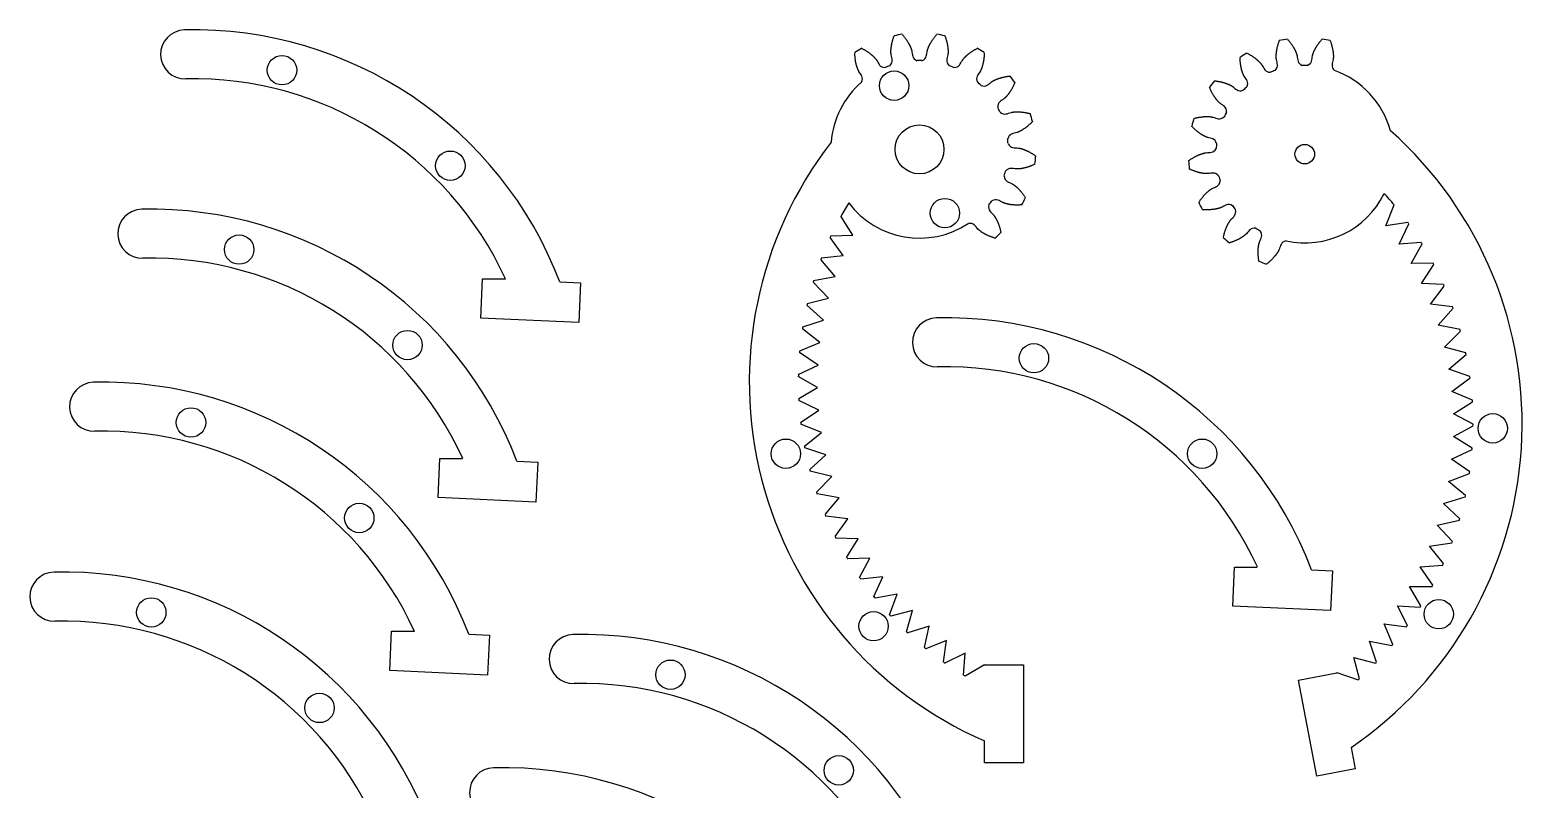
# Model space of a CAD drawing. Header units: millimetres. Extents: x -43 to 200, y -69 to 92.
# Drawn here: x 48 to 200.4, y 10.3 to 87.8 of the extents above; entities that cross this region are included whole.
import ezdxf

# ---------------------------------------------------------------- set-up
doc = ezdxf.new("R2010")
doc.units = ezdxf.units.MM

msp = doc.modelspace()

# ---------------------------------------------------------------- linework, layer by layer
at = {"color": 7, "linetype": 'Continuous', "lineweight": 25}
for p, q in [((132.04, 66.88), (130.83, 68.81)), ((186.46, 67.81), (187.3, 69.97)), ((188.7, 68.16), (186.46, 67.81)), ((187.81, 65.94), (188.79, 68.03)), ((131.07, 64.79), (129.73, 66.63)), ((129.81, 66.8), (132.04, 66.88)), ((190.06, 66.13), (187.81, 65.94)), ((189.02, 63.99), (190.15, 66)), ((130.24, 62.64), (128.78, 64.38)), ((128.85, 64.56), (131.07, 64.79)), ((191.28, 64.01), (189.02, 63.99)), ((128.04, 62.25), (130.24, 62.64)), ((190.09, 61.95), (191.36, 63.88)), ((94.08, 58.4), (94.26, 62.4)), ((94.26, 62.4), (96.59, 62.4)), ((102.13, 62.12), (104.25, 62.02)), ((104.25, 62.02), (104.07, 57.94)), ((129.57, 60.43), (127.99, 62.07)), ((192.35, 61.82), (190.09, 61.95)), ((191.02, 59.84), (192.41, 61.68)), ((129.05, 58.19), (127.36, 59.71)), ((127.4, 59.89), (129.57, 60.43)), ((193.26, 59.55), (191.02, 59.84)), ((191.79, 57.67), (193.32, 59.41)), ((104.07, 57.94), (94.08, 58.4)), ((126.93, 57.5), (129.05, 58.19)), ((128.69, 55.91), (126.9, 57.31)), ((194.02, 57.23), (191.79, 57.67)), ((192.42, 55.45), (194.06, 57.08)), ((128.49, 53.61), (126.6, 54.89)), ((126.62, 55.07), (128.69, 55.91)), ((194.61, 54.86), (192.42, 55.45)), ((126.48, 52.64), (128.49, 53.61)), ((192.89, 53.2), (194.64, 54.7)), ((128.45, 51.31), (126.48, 52.45)), ((195.03, 52.45), (192.89, 53.2)), ((193.2, 50.92), (195.05, 52.3)), ((126.52, 50.19), (128.45, 51.31)), ((195.28, 50.02), (193.2, 50.92)), ((128.57, 49.01), (126.53, 50.01)), ((126.72, 47.76), (128.57, 49.01)), ((193.35, 48.62), (195.29, 49.87)), ((128.86, 46.72), (126.75, 47.57)), ((193.34, 46.31), (195.36, 47.42)), ((195.36, 47.58), (193.35, 48.62)), ((127.1, 45.34), (128.86, 46.72)), ((195.27, 45.14), (193.34, 46.31)), ((129.3, 44.46), (127.13, 45.16)), ((127.64, 42.96), (129.3, 44.46)), ((193.16, 44.02), (195.26, 44.98)), ((89.71, 40.09), (89.89, 44.08)), ((89.89, 44.08), (92.22, 44.08)), ((97.76, 43.8), (99.88, 43.71)), ((99.88, 43.71), (99.7, 39.63)), ((129.9, 42.23), (127.69, 42.78)), ((195.02, 42.71), (193.16, 44.02)), ((128.34, 40.62), (129.9, 42.23)), ((192.83, 41.74), (194.99, 42.55)), ((194.59, 40.3), (192.83, 41.74)), ((99.7, 39.63), (89.71, 40.09)), ((130.65, 40.05), (128.4, 40.45)), ((129.21, 38.34), (130.65, 40.05)), ((192.34, 39.49), (194.56, 40.15)), ((131.55, 37.93), (129.28, 38.17)), ((193.99, 37.93), (192.34, 39.49)), ((130.24, 36.12), (131.55, 37.93)), ((191.7, 37.27), (193.95, 37.78)), ((193.24, 35.61), (191.7, 37.27)), ((132.6, 35.88), (130.32, 35.95)), ((131.41, 33.98), (132.6, 35.88)), ((190.9, 35.11), (193.18, 35.46)), ((192.32, 33.35), (190.9, 35.11)), ((133.78, 33.9), (131.51, 33.82)), ((132.74, 31.93), (133.78, 33.9)), ((135.11, 32.01), (132.84, 31.77)), ((134.2, 29.97), (135.11, 32.01)), ((170.82, 29), (171, 32.99)), ((171, 32.99), (173.33, 32.99)), ((178.87, 32.71), (181, 32.61)), ((181, 32.61), (180.81, 28.54)), ((189.95, 33.01), (192.26, 33.2)), ((191.25, 31.15), (189.95, 33.01)), ((188.86, 30.99), (191.17, 31.02)), ((190.02, 29.04), (188.86, 30.99)), ((136.56, 30.22), (134.32, 29.83)), ((135.8, 28.12), (136.56, 30.22)), ((180.81, 28.54), (170.82, 29)), ((188.65, 27.01), (187.63, 29.04)), ((187.63, 29.04), (189.94, 28.91)), ((138.13, 28.54), (135.92, 27.98)), ((137.52, 26.39), (138.13, 28.54)), ((84.78, 22.44), (84.97, 26.43)), ((84.97, 26.43), (87.3, 26.43)), ((92.84, 26.15), (94.96, 26.05)), ((94.96, 26.05), (94.77, 21.97)), ((139.82, 26.96), (137.65, 26.26)), ((139.35, 24.78), (139.82, 26.96)), ((187.15, 25.09), (186.27, 27.18)), ((186.27, 27.18), (188.56, 26.89)), ((141.61, 25.51), (139.5, 24.66)), ((141.3, 23.3), (141.61, 25.51)), ((185.51, 23.28), (184.78, 25.42)), ((184.78, 25.42), (187.05, 24.97)), ((143.5, 24.19), (141.45, 23.19)), ((143.34, 21.96), (143.5, 24.19)), ((145.48, 23.01), (143.5, 21.87)), ((145.48, 23.01), (149.48, 23.01)), ((149.48, 23.01), (149.48, 13.01)), ((183.75, 21.58), (183.17, 23.77)), ((183.17, 23.77), (185.4, 23.17)), ((94.77, 21.97), (84.78, 22.44)), ((177.53, 21.46), (181.46, 22.21)), ((179.39, 11.64), (177.53, 21.46)), ((181.46, 22.21), (181.46, 22.24)), ((181.46, 22.24), (183.64, 21.48)), ((145.48, 13.01), (145.48, 15.24)), ((182.91, 14.58), (183.32, 12.38)), ((149.48, 13.01), (145.48, 13.01)), ((183.32, 12.38), (179.39, 11.64))]:
    msp.add_line(p, q, dxfattribs=at)
for centre, radius in [((73.78, 83.71), 1.5), ((136.26, 82.13), 1.5), ((138.85, 75.63), 2.5), ((90.96, 73.96), 1.5), ((178.17, 75.14), 1), ((141.44, 69.12), 1.5), ((69.41, 65.4), 1.5), ((86.59, 55.65), 1.5), ((150.53, 54.31), 1.5), ((64.49, 47.75), 1.5), ((197.36, 47.15), 1.5), ((125.21, 44.56), 1.5), ((167.7, 44.56), 1.5), ((81.67, 38), 1.5), ((60.44, 28.36), 1.5), ((191.85, 28.18), 1.5), ((134.16, 26.95), 1.5), ((113.43, 22), 1.5), ((77.61, 18.61), 1.5), ((130.61, 12.24), 1.5)]:
    msp.add_circle(centre, radius, dxfattribs=at)
for centre, radius, start, end in [((63.89, 85.32), 2.5, 91.3418, 271.3418), ((64.77, 47.83), 40, 20.9271, 91.3418), ((138.85, 75.63), 11.88, 98.563, 102.6134), ((138.85, 75.63), 11.88, 77.3866, 81.437), ((178.17, 75.14), 11.88, 98.563, 102.6134), ((178.17, 75.14), 11.88, 77.3866, 81.437), ((138.85, 75.63), 11.88, 119.7395, 123.7899), ((138.85, 75.63), 11.88, 56.2101, 60.2605), ((178.17, 75.14), 11.88, 119.7395, 123.7899), ((138.85, 75.63), 9.06, 109.5823, 112.7706), ((138.85, 75.63), 9.06, 88.4058, 91.5942), ((138.85, 75.63), 9.06, 67.2294, 70.4177), ((178.17, 75.14), 9.06, 88.4058, 91.5942), ((64.77, 47.83), 35, 24.596, 91.3418), ((138.85, 75.63), 9.06, 130.7588, 175.4197), ((138.85, 75.63), 9.06, 46.0529, 49.2412), ((138.85, 75.63), 11.88, 35.0336, 39.084), ((178.17, 75.14), 11.88, 140.916, 144.9664), ((178.17, 75.14), 9.06, 109.5823, 112.7706), ((178.17, 75.14), 9.06, 15.3202, 70.4177), ((178.17, 75.14), 9.06, 130.7588, 133.9471), ((138.85, 75.63), 9.06, 24.8764, 28.0648), ((138.85, 75.63), 11.88, 13.8572, 17.9076), ((178.17, 75.14), 9.06, 151.9352, 155.1236), ((178.17, 75.14), 11.88, 162.0924, 166.1428), ((161.48, 51.9), 40, 142.3225, 246.4218), ((138.85, 75.63), 9.06, 3.7, 6.8883), ((178.17, 75.14), 9.06, 173.1117, 176.3), ((160.36, 47.62), 40, 304.3082, 48.4078), ((138.85, 75.63), 11.88, 352.6807, 356.7311), ((138.85, 75.63), 9.06, 342.5235, 345.7118), ((178.17, 75.14), 11.88, 183.2689, 187.3193), ((178.17, 75.14), 9.06, 194.2882, 197.4765), ((161.48, 51.9), 35, 148.5459, 151.1034), ((138.85, 75.63), 9.06, 217.0588, 303.3589), ((138.85, 75.63), 9.06, 321.347, 324.5353), ((138.85, 75.63), 11.88, 331.5042, 335.5546), ((178.17, 75.14), 11.88, 204.4454, 208.4958), ((178.17, 75.14), 9.06, 257.8176, 333.6761), ((160.36, 47.62), 35, 39.6801, 42.1827), ((59.52, 67.01), 2.5, 91.3418, 271.3418), ((60.4, 29.52), 40, 20.9271, 91.3418), ((178.17, 75.14), 9.06, 215.4647, 218.653), ((138.85, 75.63), 11.88, 310.3277, 314.3781), ((178.17, 75.14), 9.06, 236.6411, 239.8295), ((160.36, 47.62), 35, 35.6801, 35.9329), ((161.48, 51.9), 35, 154.7971, 155.1034), ((178.17, 75.14), 11.88, 225.6219, 229.6723), ((160.36, 47.62), 35, 31.6801, 31.9329), ((60.4, 29.52), 35, 24.596, 91.3418), ((161.48, 51.9), 35, 158.7971, 159.1034), ((178.17, 75.14), 11.88, 246.7983, 250.8487), ((160.36, 47.62), 35, 27.6801, 27.9329), ((161.48, 51.9), 35, 162.7971, 163.1034), ((160.36, 47.62), 35, 23.6801, 23.9329), ((161.48, 51.9), 35, 166.7971, 167.1034), ((160.36, 47.62), 35, 19.6801, 19.9329), ((140.63, 55.92), 2.5, 91.3418, 271.3418), ((141.51, 18.43), 40, 20.9271, 91.3418), ((161.48, 51.9), 35, 170.7971, 171.1034), ((160.36, 47.62), 35, 15.6801, 15.9329), ((161.48, 51.9), 35, 174.7971, 175.1034), ((160.36, 47.62), 35, 11.6801, 11.9329), ((141.51, 18.43), 35, 24.596, 91.3418), ((54.6, 49.35), 2.5, 91.3418, 271.3418), ((55.48, 11.86), 40, 20.9271, 91.3418), ((161.48, 51.9), 35, 178.7971, 179.1034), ((160.36, 47.62), 35, 7.6801, 7.9329), ((161.48, 51.9), 35, 182.7971, 183.1034), ((160.36, 47.62), 35, 3.6801, 3.9329), ((161.48, 51.9), 35, 186.7971, 187.1034), ((160.36, 47.62), 35, 359.6801, 359.9329), ((55.48, 11.86), 35, 24.596, 91.3418), ((161.48, 51.9), 35, 190.7971, 191.1034), ((160.36, 47.62), 35, 355.6801, 355.9329), ((161.48, 51.9), 35, 194.7971, 195.1034), ((160.36, 47.62), 35, 351.6801, 351.9329), ((161.48, 51.9), 35, 198.7971, 199.1034), ((160.36, 47.62), 35, 347.6801, 347.9329), ((161.48, 51.9), 35, 202.7971, 203.1034), ((160.36, 47.62), 35, 343.6801, 343.9329), ((161.48, 51.9), 35, 206.7971, 207.1034), ((160.36, 47.62), 35, 339.6801, 339.9329), ((161.48, 51.9), 35, 210.7971, 211.1034), ((50.54, 29.97), 2.5, 91.3418, 271.3418), ((51.42, -7.52), 40, 20.9271, 91.3418), ((160.36, 47.62), 35, 335.6801, 335.9329), ((161.48, 51.9), 35, 214.7971, 215.1034), ((160.36, 47.62), 35, 331.6801, 331.9329), ((161.48, 51.9), 35, 218.7971, 219.1034), ((160.36, 47.62), 35, 327.6801, 327.9329), ((51.42, -7.52), 35, 24.596, 91.3418), ((161.48, 51.9), 35, 222.7971, 223.1034), ((103.54, 23.6), 2.5, 91.3418, 271.3418), ((104.41, -13.89), 40, 20.9271, 91.3418), ((161.48, 51.9), 35, 226.7971, 227.1034), ((160.36, 47.62), 35, 323.6801, 323.9329), ((161.48, 51.9), 35, 230.7971, 231.1034), ((160.36, 47.62), 35, 319.6801, 319.9329), ((161.48, 51.9), 35, 234.7971, 235.1034), ((160.36, 47.62), 35, 315.6801, 315.9329), ((161.48, 51.9), 35, 238.7971, 239.1034), ((160.36, 47.62), 35, 311.6801, 311.9329), ((104.41, -13.89), 35, 24.596, 91.3418), ((95.43, 10), 2.5, 91.3418, 271.3418), ((96.31, -27.49), 40, 20.9271, 91.3418)]:
    msp.add_arc(centre, radius, start, end, dxfattribs=at)
for points, knots in [([(135.81, 84.16), (136.23, 84.56), (136.01, 84.92), (135.95, 85.31), (135.95, 85.35), (135.95, 85.39), (135.94, 85.43), (135.94, 85.47), (135.94, 85.52), (135.94, 85.58), (135.94, 85.63), (135.94, 85.7), (135.94, 85.76), (135.94, 85.83), (135.95, 85.91), (135.96, 85.98), (135.97, 86.06), (135.98, 86.15), (135.99, 86.24), (136.01, 86.33), (136.03, 86.43), (136.05, 86.53), (136.08, 86.63), (136.1, 86.74), (136.14, 86.84), (136.17, 86.96), (136.21, 87.07), (136.24, 87.16), (136.26, 87.21), (136.26, 87.21)], [0, 0, 0, 0, 0.1938829, 0.199024, 0.2048505, 0.2113625, 0.21856, 0.2264429, 0.2350113, 0.2442652, 0.2542046, 0.2648295, 0.2761398, 0.2881356, 0.3008168, 0.3141836, 0.3282358, 0.3429735, 0.3583966, 0.3745052, 0.3912993, 0.4087789, 0.426944, 0.4457945, 0.4653305, 0.485552, 0.5064589, 0.5280514, 0.5323469, 0.5323469, 0.5323469, 0.5323469]), ([(137.08, 87.37), (137.09, 87.36), (137.12, 87.32), (137.18, 87.25), (137.26, 87.16), (137.33, 87.07), (137.4, 86.98), (137.46, 86.89), (137.53, 86.8), (137.58, 86.72), (137.63, 86.63), (137.68, 86.55), (137.73, 86.48), (137.77, 86.4), (137.81, 86.33), (137.84, 86.26), (137.88, 86.19), (137.9, 86.13), (137.93, 86.07), (137.95, 86.01), (137.98, 85.96), (137.99, 85.91), (138.01, 85.86), (138.02, 85.82), (138.04, 85.78), (138.05, 85.74), (138.05, 85.71), (138.14, 85.32), (138.07, 84.91), (138.6, 84.68)], [0.4676531, 0.4676531, 0.4676531, 0.4676531, 0.4719486, 0.4935411, 0.514448, 0.5346695, 0.5542055, 0.573056, 0.5912211, 0.6087007, 0.6254948, 0.6416034, 0.6570265, 0.6717642, 0.6858164, 0.6991832, 0.7118644, 0.7238602, 0.7351705, 0.7457954, 0.7557348, 0.7649887, 0.7735571, 0.78144, 0.7886375, 0.7951495, 0.800976, 0.8061171, 1, 1, 1, 1]), ([(139.1, 84.68), (139.64, 84.91), (139.56, 85.32), (139.65, 85.71), (139.66, 85.74), (139.67, 85.78), (139.68, 85.82), (139.69, 85.86), (139.71, 85.91), (139.73, 85.96), (139.75, 86.01), (139.77, 86.07), (139.8, 86.13), (139.83, 86.19), (139.86, 86.26), (139.89, 86.33), (139.93, 86.4), (139.98, 86.48), (140.02, 86.55), (140.07, 86.63), (140.12, 86.72), (140.18, 86.8), (140.24, 86.89), (140.3, 86.98), (140.37, 87.07), (140.44, 87.16), (140.52, 87.25), (140.58, 87.32), (140.61, 87.36), (140.62, 87.37)], [0, 0, 0, 0, 0.1938829, 0.199024, 0.2048505, 0.2113625, 0.21856, 0.2264429, 0.2350113, 0.2442652, 0.2542046, 0.2648295, 0.2761398, 0.2881356, 0.3008168, 0.3141836, 0.3282358, 0.3429735, 0.3583966, 0.3745052, 0.3912993, 0.4087789, 0.426944, 0.4457945, 0.4653305, 0.485552, 0.5064589, 0.5280514, 0.5323469, 0.5323469, 0.5323469, 0.5323469]), ([(141.45, 87.21), (141.45, 87.21), (141.47, 87.16), (141.5, 87.07), (141.53, 86.96), (141.57, 86.84), (141.6, 86.74), (141.63, 86.63), (141.65, 86.53), (141.67, 86.43), (141.69, 86.33), (141.71, 86.24), (141.72, 86.15), (141.74, 86.06), (141.75, 85.98), (141.75, 85.91), (141.76, 85.83), (141.76, 85.76), (141.77, 85.7), (141.77, 85.63), (141.77, 85.58), (141.77, 85.52), (141.76, 85.47), (141.76, 85.43), (141.76, 85.39), (141.75, 85.35), (141.75, 85.31), (141.69, 84.92), (141.47, 84.56), (141.89, 84.16)], [0.4676531, 0.4676531, 0.4676531, 0.4676531, 0.4719486, 0.4935411, 0.514448, 0.5346695, 0.5542055, 0.573056, 0.5912211, 0.6087007, 0.6254948, 0.6416034, 0.6570265, 0.6717642, 0.6858164, 0.6991832, 0.7118644, 0.7238602, 0.7351705, 0.7457954, 0.7557348, 0.7649887, 0.7735571, 0.78144, 0.7886375, 0.7951495, 0.800976, 0.8061171, 1, 1, 1, 1]), ([(176.41, 86.88), (176.41, 86.88), (176.44, 86.84), (176.5, 86.77), (176.58, 86.68), (176.65, 86.58), (176.72, 86.49), (176.79, 86.4), (176.85, 86.32), (176.9, 86.23), (176.96, 86.15), (177.01, 86.07), (177.05, 85.99), (177.09, 85.92), (177.13, 85.84), (177.17, 85.77), (177.2, 85.71), (177.23, 85.64), (177.25, 85.58), (177.28, 85.53), (177.3, 85.47), (177.32, 85.42), (177.33, 85.37), (177.35, 85.33), (177.36, 85.29), (177.37, 85.25), (177.38, 85.22), (177.47, 84.83), (177.39, 84.42), (177.92, 84.2)], [0.4676531, 0.4676531, 0.4676531, 0.4676531, 0.4719486, 0.4935411, 0.514448, 0.5346695, 0.5542055, 0.573056, 0.5912211, 0.6087007, 0.6254948, 0.6416034, 0.6570265, 0.6717642, 0.6858164, 0.6991832, 0.7118644, 0.7238602, 0.7351705, 0.7457954, 0.7557348, 0.7649887, 0.7735571, 0.78144, 0.7886375, 0.7951495, 0.800976, 0.8061171, 1, 1, 1, 1]), ([(178.43, 84.2), (178.96, 84.42), (178.88, 84.83), (178.97, 85.22), (178.98, 85.25), (178.99, 85.29), (179, 85.33), (179.02, 85.37), (179.03, 85.42), (179.05, 85.47), (179.07, 85.53), (179.09, 85.58), (179.12, 85.64), (179.15, 85.71), (179.18, 85.77), (179.22, 85.84), (179.26, 85.92), (179.3, 85.99), (179.34, 86.07), (179.39, 86.15), (179.44, 86.23), (179.5, 86.32), (179.56, 86.4), (179.63, 86.49), (179.69, 86.58), (179.77, 86.68), (179.84, 86.77), (179.9, 86.84), (179.94, 86.88), (179.94, 86.88)], [0, 0, 0, 0, 0.1938829, 0.199024, 0.2048505, 0.2113625, 0.21856, 0.2264429, 0.2350113, 0.2442652, 0.2542046, 0.2648295, 0.2761398, 0.2881356, 0.3008168, 0.3141836, 0.3282358, 0.3429735, 0.3583966, 0.3745052, 0.3912993, 0.4087789, 0.426944, 0.4457945, 0.4653305, 0.485552, 0.5064589, 0.5280514, 0.5323469, 0.5323469, 0.5323469, 0.5323469]), ([(132.94, 82.49), (133.18, 83.01), (132.84, 83.27), (132.65, 83.61), (132.63, 83.64), (132.62, 83.68), (132.6, 83.71), (132.58, 83.76), (132.56, 83.8), (132.54, 83.85), (132.52, 83.91), (132.5, 83.96), (132.47, 84.03), (132.45, 84.09), (132.43, 84.16), (132.41, 84.24), (132.39, 84.32), (132.37, 84.4), (132.35, 84.49), (132.33, 84.58), (132.32, 84.68), (132.3, 84.78), (132.29, 84.88), (132.28, 84.99), (132.27, 85.11), (132.26, 85.22), (132.25, 85.35), (132.25, 85.44), (132.25, 85.49), (132.25, 85.49)], [0, 0, 0, 0, 0.1938829, 0.199024, 0.2048505, 0.2113625, 0.21856, 0.2264429, 0.2350113, 0.2442652, 0.2542046, 0.2648295, 0.2761398, 0.2881356, 0.3008168, 0.3141836, 0.3282358, 0.3429735, 0.3583966, 0.3745052, 0.3912993, 0.4087789, 0.426944, 0.4457945, 0.4653305, 0.485552, 0.5064589, 0.5280514, 0.5323469, 0.5323469, 0.5323469, 0.5323469]), ([(132.96, 85.94), (132.97, 85.93), (133.01, 85.91), (133.09, 85.87), (133.2, 85.81), (133.3, 85.75), (133.4, 85.69), (133.49, 85.63), (133.58, 85.57), (133.66, 85.51), (133.74, 85.45), (133.81, 85.39), (133.88, 85.34), (133.95, 85.28), (134.01, 85.23), (134.07, 85.18), (134.12, 85.13), (134.17, 85.08), (134.22, 85.03), (134.26, 84.99), (134.3, 84.94), (134.34, 84.9), (134.37, 84.86), (134.4, 84.83), (134.42, 84.8), (134.45, 84.77), (134.47, 84.74), (134.69, 84.41), (134.77, 84), (135.34, 83.98)], [0.4676531, 0.4676531, 0.4676531, 0.4676531, 0.4719486, 0.4935411, 0.514448, 0.5346695, 0.5542055, 0.573056, 0.5912211, 0.6087007, 0.6254948, 0.6416034, 0.6570265, 0.6717642, 0.6858164, 0.6991832, 0.7118644, 0.7238602, 0.7351705, 0.7457954, 0.7557348, 0.7649887, 0.7735571, 0.78144, 0.7886375, 0.7951495, 0.800976, 0.8061171, 1, 1, 1, 1]), ([(142.36, 83.98), (142.94, 84), (143.01, 84.41), (143.24, 84.74), (143.26, 84.77), (143.28, 84.8), (143.31, 84.83), (143.33, 84.86), (143.37, 84.9), (143.4, 84.94), (143.44, 84.99), (143.48, 85.03), (143.53, 85.08), (143.58, 85.13), (143.63, 85.18), (143.69, 85.23), (143.75, 85.28), (143.82, 85.34), (143.89, 85.39), (143.96, 85.45), (144.04, 85.51), (144.13, 85.57), (144.21, 85.63), (144.31, 85.69), (144.4, 85.75), (144.5, 85.81), (144.61, 85.87), (144.69, 85.91), (144.74, 85.93), (144.74, 85.94)], [0, 0, 0, 0, 0.1938829, 0.199024, 0.2048505, 0.2113625, 0.21856, 0.2264429, 0.2350113, 0.2442652, 0.2542046, 0.2648295, 0.2761398, 0.2881356, 0.3008168, 0.3141836, 0.3282358, 0.3429735, 0.3583966, 0.3745052, 0.3912993, 0.4087789, 0.426944, 0.4457945, 0.4653305, 0.485552, 0.5064589, 0.5280514, 0.5323469, 0.5323469, 0.5323469, 0.5323469]), ([(145.46, 85.49), (145.46, 85.49), (145.45, 85.44), (145.45, 85.35), (145.45, 85.22), (145.44, 85.11), (145.43, 84.99), (145.41, 84.88), (145.4, 84.78), (145.39, 84.68), (145.37, 84.58), (145.35, 84.49), (145.33, 84.4), (145.31, 84.32), (145.29, 84.24), (145.27, 84.16), (145.25, 84.09), (145.23, 84.03), (145.21, 83.96), (145.19, 83.91), (145.16, 83.85), (145.14, 83.8), (145.12, 83.76), (145.11, 83.71), (145.09, 83.68), (145.07, 83.64), (145.05, 83.61), (144.86, 83.27), (144.52, 83.01), (144.77, 82.49)], [0.4676531, 0.4676531, 0.4676531, 0.4676531, 0.4719486, 0.4935411, 0.514448, 0.5346695, 0.5542055, 0.573056, 0.5912211, 0.6087007, 0.6254948, 0.6416034, 0.6570265, 0.6717642, 0.6858164, 0.6991832, 0.7118644, 0.7238602, 0.7351705, 0.7457954, 0.7557348, 0.7649887, 0.7735571, 0.78144, 0.7886375, 0.7951495, 0.800976, 0.8061171, 1, 1, 1, 1]), ([(172.28, 85.45), (172.29, 85.45), (172.34, 85.42), (172.42, 85.38), (172.52, 85.32), (172.62, 85.26), (172.72, 85.2), (172.81, 85.14), (172.9, 85.08), (172.98, 85.02), (173.06, 84.97), (173.14, 84.91), (173.21, 84.85), (173.27, 84.8), (173.33, 84.74), (173.39, 84.69), (173.45, 84.64), (173.5, 84.59), (173.54, 84.55), (173.59, 84.5), (173.62, 84.46), (173.66, 84.42), (173.69, 84.38), (173.72, 84.34), (173.75, 84.31), (173.77, 84.28), (173.79, 84.25), (174.01, 83.92), (174.09, 83.51), (174.67, 83.5)], [0.4676531, 0.4676531, 0.4676531, 0.4676531, 0.4719486, 0.4935411, 0.514448, 0.5346695, 0.5542055, 0.573056, 0.5912211, 0.6087007, 0.6254948, 0.6416034, 0.6570265, 0.6717642, 0.6858164, 0.6991832, 0.7118644, 0.7238602, 0.7351705, 0.7457954, 0.7557348, 0.7649887, 0.7735571, 0.78144, 0.7886375, 0.7951495, 0.800976, 0.8061171, 1, 1, 1, 1]), ([(175.14, 83.68), (175.55, 84.08), (175.33, 84.43), (175.28, 84.83), (175.27, 84.86), (175.27, 84.9), (175.26, 84.94), (175.26, 84.99), (175.26, 85.04), (175.26, 85.09), (175.26, 85.15), (175.26, 85.21), (175.26, 85.28), (175.27, 85.35), (175.27, 85.42), (175.28, 85.5), (175.29, 85.58), (175.3, 85.66), (175.32, 85.75), (175.33, 85.85), (175.35, 85.94), (175.37, 86.04), (175.4, 86.14), (175.43, 86.25), (175.46, 86.36), (175.49, 86.47), (175.53, 86.59), (175.56, 86.67), (175.58, 86.72), (175.58, 86.73)], [0, 0, 0, 0, 0.1938829, 0.199024, 0.2048505, 0.2113625, 0.21856, 0.2264429, 0.2350113, 0.2442652, 0.2542046, 0.2648295, 0.2761398, 0.2881356, 0.3008168, 0.3141836, 0.3282358, 0.3429735, 0.3583966, 0.3745052, 0.3912993, 0.4087789, 0.426944, 0.4457945, 0.4653305, 0.485552, 0.5064589, 0.5280514, 0.5323469, 0.5323469, 0.5323469, 0.5323469]), ([(180.77, 86.73), (180.77, 86.72), (180.79, 86.67), (180.82, 86.59), (180.86, 86.47), (180.89, 86.36), (180.92, 86.25), (180.95, 86.14), (180.97, 86.04), (181, 85.94), (181.02, 85.85), (181.03, 85.75), (181.05, 85.66), (181.06, 85.58), (181.07, 85.5), (181.08, 85.42), (181.08, 85.35), (181.09, 85.28), (181.09, 85.21), (181.09, 85.15), (181.09, 85.09), (181.09, 85.04), (181.09, 84.99), (181.08, 84.94), (181.08, 84.9), (181.08, 84.86), (181.07, 84.83), (181.02, 84.43), (180.79, 84.08), (181.21, 83.68)], [0.4676531, 0.4676531, 0.4676531, 0.4676531, 0.4719486, 0.4935411, 0.514448, 0.5346695, 0.5542055, 0.573056, 0.5912211, 0.6087007, 0.6254948, 0.6416034, 0.6570265, 0.6717642, 0.6858164, 0.6991832, 0.7118644, 0.7238602, 0.7351705, 0.7457954, 0.7557348, 0.7649887, 0.7735571, 0.78144, 0.7886375, 0.7951495, 0.800976, 0.8061171, 1, 1, 1, 1]), ([(172.26, 82), (172.5, 82.53), (172.17, 82.78), (171.97, 83.13), (171.96, 83.16), (171.94, 83.19), (171.92, 83.23), (171.9, 83.27), (171.88, 83.32), (171.86, 83.37), (171.84, 83.42), (171.82, 83.48), (171.8, 83.54), (171.78, 83.61), (171.75, 83.68), (171.73, 83.75), (171.71, 83.83), (171.69, 83.92), (171.67, 84), (171.66, 84.1), (171.64, 84.19), (171.62, 84.29), (171.61, 84.4), (171.6, 84.51), (171.59, 84.62), (171.58, 84.74), (171.57, 84.86), (171.57, 84.95), (171.57, 85), (171.57, 85.01)], [0, 0, 0, 0, 0.1938829, 0.199024, 0.2048505, 0.2113625, 0.21856, 0.2264429, 0.2350113, 0.2442652, 0.2542046, 0.2648295, 0.2761398, 0.2881356, 0.3008168, 0.3141836, 0.3282358, 0.3429735, 0.3583966, 0.3745052, 0.3912993, 0.4087789, 0.426944, 0.4457945, 0.4653305, 0.485552, 0.5064589, 0.5280514, 0.5323469, 0.5323469, 0.5323469, 0.5323469]), ([(145.14, 82.15), (145.68, 81.96), (145.91, 82.31), (146.23, 82.54), (146.26, 82.56), (146.29, 82.58), (146.33, 82.6), (146.37, 82.62), (146.41, 82.65), (146.46, 82.67), (146.51, 82.7), (146.57, 82.72), (146.63, 82.75), (146.69, 82.78), (146.76, 82.81), (146.83, 82.83), (146.91, 82.86), (146.99, 82.89), (147.08, 82.91), (147.17, 82.94), (147.26, 82.97), (147.36, 82.99), (147.46, 83.01), (147.57, 83.04), (147.68, 83.06), (147.8, 83.08), (147.92, 83.09), (148.01, 83.11), (148.06, 83.11), (148.07, 83.11)], [0, 0, 0, 0, 0.1938829, 0.199024, 0.2048505, 0.2113625, 0.21856, 0.2264429, 0.2350113, 0.2442652, 0.2542046, 0.2648295, 0.2761398, 0.2881356, 0.3008168, 0.3141836, 0.3282358, 0.3429735, 0.3583966, 0.3745052, 0.3912993, 0.4087789, 0.426944, 0.4457945, 0.4653305, 0.485552, 0.5064589, 0.5280514, 0.5323469, 0.5323469, 0.5323469, 0.5323469]), ([(148.58, 82.44), (148.57, 82.43), (148.55, 82.39), (148.52, 82.3), (148.47, 82.19), (148.42, 82.09), (148.37, 81.98), (148.32, 81.89), (148.27, 81.79), (148.21, 81.71), (148.16, 81.62), (148.11, 81.54), (148.06, 81.47), (148.02, 81.4), (147.97, 81.33), (147.92, 81.27), (147.88, 81.21), (147.83, 81.16), (147.79, 81.1), (147.75, 81.06), (147.71, 81.02), (147.67, 80.98), (147.64, 80.94), (147.61, 80.91), (147.57, 80.88), (147.55, 80.86), (147.52, 80.83), (147.21, 80.58), (146.81, 80.46), (146.85, 79.89)], [0.4676531, 0.4676531, 0.4676531, 0.4676531, 0.4719486, 0.4935411, 0.514448, 0.5346695, 0.5542055, 0.573056, 0.5912211, 0.6087007, 0.6254948, 0.6416034, 0.6570265, 0.6717642, 0.6858164, 0.6991832, 0.7118644, 0.7238602, 0.7351705, 0.7457954, 0.7557348, 0.7649887, 0.7735571, 0.78144, 0.7886375, 0.7951495, 0.800976, 0.8061171, 1, 1, 1, 1]), ([(168.96, 82.63), (168.96, 82.63), (169.01, 82.62), (169.1, 82.61), (169.23, 82.59), (169.34, 82.57), (169.45, 82.55), (169.56, 82.53), (169.66, 82.51), (169.76, 82.48), (169.86, 82.46), (169.95, 82.43), (170.03, 82.4), (170.11, 82.38), (170.19, 82.35), (170.26, 82.32), (170.33, 82.29), (170.4, 82.26), (170.46, 82.24), (170.51, 82.21), (170.57, 82.19), (170.61, 82.16), (170.66, 82.14), (170.7, 82.11), (170.73, 82.09), (170.76, 82.07), (170.79, 82.05), (171.12, 81.83), (171.34, 81.47), (171.88, 81.66)], [0.4676531, 0.4676531, 0.4676531, 0.4676531, 0.4719486, 0.4935411, 0.514448, 0.5346695, 0.5542055, 0.573056, 0.5912211, 0.6087007, 0.6254948, 0.6416034, 0.6570265, 0.6717642, 0.6858164, 0.6991832, 0.7118644, 0.7238602, 0.7351705, 0.7457954, 0.7557348, 0.7649887, 0.7735571, 0.78144, 0.7886375, 0.7951495, 0.800976, 0.8061171, 1, 1, 1, 1]), ([(170.18, 79.4), (170.22, 79.98), (169.81, 80.09), (169.51, 80.35), (169.48, 80.37), (169.45, 80.4), (169.42, 80.42), (169.39, 80.46), (169.35, 80.49), (169.32, 80.53), (169.28, 80.57), (169.24, 80.62), (169.19, 80.67), (169.15, 80.72), (169.1, 80.78), (169.06, 80.84), (169.01, 80.91), (168.96, 80.98), (168.91, 81.06), (168.86, 81.14), (168.81, 81.22), (168.76, 81.31), (168.71, 81.4), (168.66, 81.5), (168.61, 81.6), (168.56, 81.71), (168.51, 81.82), (168.47, 81.9), (168.45, 81.95), (168.45, 81.96)], [0, 0, 0, 0, 0.1938829, 0.199024, 0.2048505, 0.2113625, 0.21856, 0.2264429, 0.2350113, 0.2442652, 0.2542046, 0.2648295, 0.2761398, 0.2881356, 0.3008168, 0.3141836, 0.3282358, 0.3429735, 0.3583966, 0.3745052, 0.3912993, 0.4087789, 0.426944, 0.4457945, 0.4653305, 0.485552, 0.5064589, 0.5280514, 0.5323469, 0.5323469, 0.5323469, 0.5323469]), ([(147.07, 79.44), (147.51, 79.06), (147.84, 79.31), (148.23, 79.4), (148.26, 79.41), (148.3, 79.42), (148.34, 79.43), (148.39, 79.43), (148.44, 79.44), (148.49, 79.45), (148.55, 79.45), (148.61, 79.46), (148.68, 79.46), (148.75, 79.46), (148.82, 79.46), (148.9, 79.46), (148.98, 79.46), (149.07, 79.46), (149.16, 79.45), (149.25, 79.44), (149.35, 79.43), (149.45, 79.42), (149.55, 79.4), (149.66, 79.39), (149.77, 79.37), (149.89, 79.34), (150.01, 79.31), (150.09, 79.29), (150.14, 79.28), (150.15, 79.28)], [0, 0, 0, 0, 0.1938829, 0.199024, 0.2048505, 0.2113625, 0.21856, 0.2264429, 0.2350113, 0.2442652, 0.2542046, 0.2648295, 0.2761398, 0.2881356, 0.3008168, 0.3141836, 0.3282358, 0.3429735, 0.3583966, 0.3745052, 0.3912993, 0.4087789, 0.426944, 0.4457945, 0.4653305, 0.485552, 0.5064589, 0.5280514, 0.5323469, 0.5323469, 0.5323469, 0.5323469]), ([(150.38, 78.47), (150.38, 78.46), (150.34, 78.43), (150.28, 78.36), (150.19, 78.28), (150.11, 78.19), (150.02, 78.12), (149.94, 78.05), (149.86, 77.98), (149.78, 77.91), (149.7, 77.85), (149.63, 77.8), (149.55, 77.75), (149.48, 77.7), (149.41, 77.65), (149.35, 77.61), (149.28, 77.57), (149.22, 77.54), (149.17, 77.51), (149.11, 77.48), (149.06, 77.45), (149.01, 77.43), (148.96, 77.41), (148.92, 77.39), (148.88, 77.37), (148.85, 77.36), (148.82, 77.35), (148.44, 77.22), (148.02, 77.26), (147.85, 76.71)], [0.4676531, 0.4676531, 0.4676531, 0.4676531, 0.4719486, 0.4935411, 0.514448, 0.5346695, 0.5542055, 0.573056, 0.5912211, 0.6087007, 0.6254948, 0.6416034, 0.6570265, 0.6717642, 0.6858164, 0.6991832, 0.7118644, 0.7238602, 0.7351705, 0.7457954, 0.7557348, 0.7649887, 0.7735571, 0.78144, 0.7886375, 0.7951495, 0.800976, 0.8061171, 1, 1, 1, 1]), ([(169.18, 76.23), (169.01, 76.78), (168.59, 76.74), (168.21, 76.86), (168.18, 76.88), (168.14, 76.89), (168.1, 76.9), (168.06, 76.92), (168.02, 76.94), (167.97, 76.97), (167.91, 76.99), (167.86, 77.02), (167.8, 77.05), (167.74, 77.09), (167.68, 77.12), (167.61, 77.17), (167.54, 77.21), (167.47, 77.26), (167.4, 77.31), (167.32, 77.37), (167.25, 77.43), (167.17, 77.49), (167.09, 77.56), (167, 77.63), (166.92, 77.71), (166.83, 77.79), (166.75, 77.88), (166.68, 77.94), (166.65, 77.98), (166.64, 77.98)], [0, 0, 0, 0, 0.1938829, 0.199024, 0.2048505, 0.2113625, 0.21856, 0.2264429, 0.2350113, 0.2442652, 0.2542046, 0.2648295, 0.2761398, 0.2881356, 0.3008168, 0.3141836, 0.3282358, 0.3429735, 0.3583966, 0.3745052, 0.3912993, 0.4087789, 0.426944, 0.4457945, 0.4653305, 0.485552, 0.5064589, 0.5280514, 0.5323469, 0.5323469, 0.5323469, 0.5323469]), ([(166.87, 78.79), (166.88, 78.79), (166.93, 78.81), (167.02, 78.83), (167.14, 78.86), (167.25, 78.88), (167.37, 78.9), (167.47, 78.92), (167.58, 78.93), (167.68, 78.95), (167.78, 78.96), (167.87, 78.97), (167.96, 78.97), (168.05, 78.98), (168.13, 78.98), (168.21, 78.98), (168.28, 78.98), (168.35, 78.97), (168.41, 78.97), (168.48, 78.97), (168.53, 78.96), (168.59, 78.95), (168.64, 78.95), (168.68, 78.94), (168.72, 78.93), (168.76, 78.93), (168.79, 78.92), (169.18, 78.83), (169.52, 78.57), (169.95, 78.95)], [0.4676531, 0.4676531, 0.4676531, 0.4676531, 0.4719486, 0.4935411, 0.514448, 0.5346695, 0.5542055, 0.573056, 0.5912211, 0.6087007, 0.6254948, 0.6416034, 0.6570265, 0.6717642, 0.6858164, 0.6991832, 0.7118644, 0.7238602, 0.7351705, 0.7457954, 0.7557348, 0.7649887, 0.7735571, 0.78144, 0.7886375, 0.7951495, 0.800976, 0.8061171, 1, 1, 1, 1]), ([(147.9, 76.21), (148.17, 75.7), (148.57, 75.82), (148.96, 75.76), (149, 75.76), (149.03, 75.75), (149.08, 75.74), (149.12, 75.73), (149.17, 75.72), (149.22, 75.71), (149.28, 75.69), (149.34, 75.67), (149.4, 75.65), (149.46, 75.63), (149.53, 75.6), (149.61, 75.57), (149.68, 75.54), (149.76, 75.51), (149.84, 75.47), (149.93, 75.43), (150.01, 75.38), (150.1, 75.34), (150.19, 75.28), (150.29, 75.23), (150.39, 75.17), (150.49, 75.1), (150.59, 75.04), (150.66, 74.98), (150.7, 74.95), (150.71, 74.95)], [0, 0, 0, 0, 0.1938829, 0.199024, 0.2048505, 0.2113625, 0.21856, 0.2264429, 0.2350113, 0.2442652, 0.2542046, 0.2648295, 0.2761398, 0.2881356, 0.3008168, 0.3141836, 0.3282358, 0.3429735, 0.3583966, 0.3745052, 0.3912993, 0.4087789, 0.426944, 0.4457945, 0.4653305, 0.485552, 0.5064589, 0.5280514, 0.5323469, 0.5323469, 0.5323469, 0.5323469]), ([(166.32, 74.46), (166.33, 74.47), (166.37, 74.5), (166.44, 74.55), (166.54, 74.62), (166.64, 74.68), (166.74, 74.74), (166.83, 74.8), (166.92, 74.85), (167.01, 74.9), (167.1, 74.94), (167.18, 74.98), (167.27, 75.02), (167.34, 75.06), (167.42, 75.09), (167.49, 75.12), (167.56, 75.14), (167.63, 75.17), (167.69, 75.19), (167.75, 75.2), (167.8, 75.22), (167.86, 75.23), (167.91, 75.25), (167.95, 75.26), (167.99, 75.26), (168.03, 75.27), (168.06, 75.28), (168.46, 75.33), (168.86, 75.21), (169.13, 75.72)], [0.4676531, 0.4676531, 0.4676531, 0.4676531, 0.4719486, 0.4935411, 0.514448, 0.5346695, 0.5542055, 0.573056, 0.5912211, 0.6087007, 0.6254948, 0.6416034, 0.6570265, 0.6717642, 0.6858164, 0.6991832, 0.7118644, 0.7238602, 0.7351705, 0.7457954, 0.7557348, 0.7649887, 0.7735571, 0.78144, 0.7886375, 0.7951495, 0.800976, 0.8061171, 1, 1, 1, 1]), ([(150.63, 74.11), (150.62, 74.11), (150.58, 74.09), (150.49, 74.05), (150.38, 74), (150.27, 73.96), (150.17, 73.91), (150.06, 73.88), (149.96, 73.84), (149.87, 73.81), (149.77, 73.78), (149.68, 73.76), (149.6, 73.74), (149.51, 73.72), (149.43, 73.7), (149.36, 73.68), (149.28, 73.67), (149.21, 73.66), (149.15, 73.65), (149.09, 73.65), (149.03, 73.64), (148.98, 73.64), (148.93, 73.63), (148.88, 73.63), (148.84, 73.63), (148.8, 73.63), (148.77, 73.63), (148.37, 73.65), (147.99, 73.84), (147.63, 73.39)], [0.4676531, 0.4676531, 0.4676531, 0.4676531, 0.4719486, 0.4935411, 0.514448, 0.5346695, 0.5542055, 0.573056, 0.5912211, 0.6087007, 0.6254948, 0.6416034, 0.6570265, 0.6717642, 0.6858164, 0.6991832, 0.7118644, 0.7238602, 0.7351705, 0.7457954, 0.7557348, 0.7649887, 0.7735571, 0.78144, 0.7886375, 0.7951495, 0.800976, 0.8061171, 1, 1, 1, 1]), ([(169.39, 72.9), (169.03, 73.35), (168.66, 73.17), (168.26, 73.15), (168.23, 73.15), (168.19, 73.15), (168.15, 73.15), (168.1, 73.15), (168.05, 73.15), (168, 73.16), (167.94, 73.16), (167.88, 73.17), (167.81, 73.18), (167.74, 73.19), (167.67, 73.2), (167.59, 73.21), (167.51, 73.23), (167.43, 73.25), (167.34, 73.27), (167.25, 73.3), (167.16, 73.33), (167.06, 73.36), (166.96, 73.39), (166.86, 73.43), (166.75, 73.47), (166.64, 73.52), (166.53, 73.56), (166.45, 73.6), (166.4, 73.62), (166.4, 73.63)], [0, 0, 0, 0, 0.1938829, 0.199024, 0.2048505, 0.2113625, 0.21856, 0.2264429, 0.2350113, 0.2442652, 0.2542046, 0.2648295, 0.2761398, 0.2881356, 0.3008168, 0.3141836, 0.3282358, 0.3429735, 0.3583966, 0.3745052, 0.3912993, 0.4087789, 0.426944, 0.4457945, 0.4653305, 0.485552, 0.5064589, 0.5280514, 0.5323469, 0.5323469, 0.5323469, 0.5323469]), ([(147.5, 72.9), (147.56, 72.33), (147.98, 72.29), (148.33, 72.1), (148.36, 72.08), (148.39, 72.06), (148.43, 72.04), (148.47, 72.01), (148.51, 71.99), (148.55, 71.95), (148.6, 71.92), (148.64, 71.88), (148.7, 71.84), (148.75, 71.79), (148.8, 71.75), (148.86, 71.69), (148.92, 71.64), (148.98, 71.58), (149.04, 71.51), (149.11, 71.44), (149.17, 71.37), (149.24, 71.29), (149.31, 71.21), (149.37, 71.12), (149.44, 71.03), (149.51, 70.94), (149.58, 70.84), (149.63, 70.76), (149.66, 70.72), (149.66, 70.71)], [0, 0, 0, 0, 0.1938829, 0.199024, 0.2048505, 0.2113625, 0.21856, 0.2264429, 0.2350113, 0.2442652, 0.2542046, 0.2648295, 0.2761398, 0.2881356, 0.3008168, 0.3141836, 0.3282358, 0.3429735, 0.3583966, 0.3745052, 0.3912993, 0.4087789, 0.426944, 0.4457945, 0.4653305, 0.485552, 0.5064589, 0.5280514, 0.5323469, 0.5323469, 0.5323469, 0.5323469]), ([(167.36, 70.23), (167.37, 70.23), (167.4, 70.27), (167.45, 70.35), (167.51, 70.45), (167.58, 70.55), (167.65, 70.64), (167.72, 70.72), (167.79, 70.81), (167.85, 70.88), (167.92, 70.96), (167.98, 71.03), (168.04, 71.09), (168.11, 71.15), (168.16, 71.21), (168.22, 71.26), (168.28, 71.31), (168.33, 71.35), (168.38, 71.4), (168.43, 71.43), (168.48, 71.47), (168.52, 71.5), (168.56, 71.53), (168.6, 71.55), (168.63, 71.58), (168.67, 71.6), (168.7, 71.61), (169.04, 71.81), (169.46, 71.85), (169.53, 72.42)], [0.4676531, 0.4676531, 0.4676531, 0.4676531, 0.4719486, 0.4935411, 0.514448, 0.5346695, 0.5542055, 0.573056, 0.5912211, 0.6087007, 0.6254948, 0.6416034, 0.6570265, 0.6717642, 0.6858164, 0.6991832, 0.7118644, 0.7238602, 0.7351705, 0.7457954, 0.7557348, 0.7649887, 0.7735571, 0.78144, 0.7886375, 0.7951495, 0.800976, 0.8061171, 1, 1, 1, 1]), ([(149.29, 69.96), (149.28, 69.96), (149.23, 69.96), (149.14, 69.95), (149.02, 69.95), (148.9, 69.94), (148.79, 69.94), (148.68, 69.94), (148.57, 69.95), (148.47, 69.95), (148.37, 69.96), (148.28, 69.97), (148.19, 69.98), (148.1, 69.99), (148.02, 70.01), (147.95, 70.02), (147.87, 70.04), (147.81, 70.05), (147.74, 70.07), (147.68, 70.08), (147.63, 70.1), (147.57, 70.11), (147.53, 70.13), (147.48, 70.15), (147.44, 70.16), (147.41, 70.17), (147.38, 70.19), (147.01, 70.35), (146.73, 70.66), (146.23, 70.37)], [0.4676531, 0.4676531, 0.4676531, 0.4676531, 0.4719486, 0.4935411, 0.514448, 0.5346695, 0.5542055, 0.573056, 0.5912211, 0.6087007, 0.6254948, 0.6416034, 0.6570265, 0.6717642, 0.6858164, 0.6991832, 0.7118644, 0.7238602, 0.7351705, 0.7457954, 0.7557348, 0.7649887, 0.7735571, 0.78144, 0.7886375, 0.7951495, 0.800976, 0.8061171, 1, 1, 1, 1]), ([(170.79, 69.88), (170.29, 70.17), (170.01, 69.86), (169.65, 69.7), (169.62, 69.69), (169.58, 69.67), (169.54, 69.66), (169.5, 69.64), (169.45, 69.63), (169.4, 69.61), (169.34, 69.6), (169.28, 69.58), (169.22, 69.57), (169.15, 69.55), (169.08, 69.54), (169, 69.52), (168.92, 69.51), (168.84, 69.5), (168.75, 69.49), (168.65, 69.48), (168.56, 69.47), (168.46, 69.46), (168.35, 69.46), (168.24, 69.46), (168.13, 69.46), (168.01, 69.46), (167.89, 69.46), (167.8, 69.47), (167.75, 69.47), (167.74, 69.47)], [0, 0, 0, 0, 0.1938829, 0.199024, 0.2048505, 0.2113625, 0.21856, 0.2264429, 0.2350113, 0.2442652, 0.2542046, 0.2648295, 0.2761398, 0.2881356, 0.3008168, 0.3141836, 0.3282358, 0.3429735, 0.3583966, 0.3745052, 0.3912993, 0.4087789, 0.426944, 0.4457945, 0.4653305, 0.485552, 0.5064589, 0.5280514, 0.5323469, 0.5323469, 0.5323469, 0.5323469]), ([(145.93, 69.96), (145.79, 69.41), (146.16, 69.22), (146.42, 68.91), (146.44, 68.89), (146.46, 68.86), (146.49, 68.82), (146.51, 68.79), (146.54, 68.74), (146.57, 68.7), (146.6, 68.65), (146.63, 68.6), (146.66, 68.54), (146.7, 68.48), (146.73, 68.41), (146.77, 68.34), (146.8, 68.27), (146.83, 68.19), (146.87, 68.11), (146.9, 68.02), (146.94, 67.93), (146.97, 67.83), (147, 67.73), (147.04, 67.63), (147.07, 67.52), (147.1, 67.4), (147.13, 67.28), (147.15, 67.2), (147.16, 67.15), (147.16, 67.14)], [0, 0, 0, 0, 0.1938829, 0.199024, 0.2048505, 0.2113625, 0.21856, 0.2264429, 0.2350113, 0.2442652, 0.2542046, 0.2648295, 0.2761398, 0.2881356, 0.3008168, 0.3141836, 0.3282358, 0.3429735, 0.3583966, 0.3745052, 0.3912993, 0.4087789, 0.426944, 0.4457945, 0.4653305, 0.485552, 0.5064589, 0.5280514, 0.5323469, 0.5323469, 0.5323469, 0.5323469]), ([(169.87, 66.65), (169.87, 66.66), (169.88, 66.71), (169.9, 66.8), (169.93, 66.92), (169.96, 67.03), (169.99, 67.14), (170.02, 67.25), (170.05, 67.35), (170.09, 67.44), (170.12, 67.53), (170.16, 67.62), (170.19, 67.7), (170.23, 67.78), (170.26, 67.86), (170.29, 67.93), (170.33, 67.99), (170.36, 68.05), (170.39, 68.11), (170.43, 68.16), (170.46, 68.21), (170.49, 68.26), (170.51, 68.3), (170.54, 68.34), (170.57, 68.37), (170.59, 68.4), (170.61, 68.43), (170.86, 68.73), (171.24, 68.92), (171.1, 69.48)], [0.4676531, 0.4676531, 0.4676531, 0.4676531, 0.4719486, 0.4935411, 0.514448, 0.5346695, 0.5542055, 0.573056, 0.5912211, 0.6087007, 0.6254948, 0.6416034, 0.6570265, 0.6717642, 0.6858164, 0.6991832, 0.7118644, 0.7238602, 0.7351705, 0.7457954, 0.7557348, 0.7649887, 0.7735571, 0.78144, 0.7886375, 0.7951495, 0.800976, 0.8061171, 1, 1, 1, 1]), ([(146.54, 66.57), (146.53, 66.57), (146.48, 66.59), (146.39, 66.62), (146.28, 66.66), (146.17, 66.7), (146.06, 66.74), (145.96, 66.78), (145.86, 66.82), (145.77, 66.86), (145.68, 66.91), (145.6, 66.95), (145.52, 66.99), (145.44, 67.03), (145.37, 67.07), (145.31, 67.11), (145.24, 67.15), (145.19, 67.19), (145.13, 67.23), (145.08, 67.27), (145.04, 67.3), (144.99, 67.34), (144.96, 67.37), (144.92, 67.4), (144.89, 67.42), (144.86, 67.45), (144.84, 67.47), (144.56, 67.76), (144.4, 68.15), (143.84, 68.06)], [0.4676531, 0.4676531, 0.4676531, 0.4676531, 0.4719486, 0.4935411, 0.514448, 0.5346695, 0.5542055, 0.573056, 0.5912211, 0.6087007, 0.6254948, 0.6416034, 0.6570265, 0.6717642, 0.6858164, 0.6991832, 0.7118644, 0.7238602, 0.7351705, 0.7457954, 0.7557348, 0.7649887, 0.7735571, 0.78144, 0.7886375, 0.7951495, 0.800976, 0.8061171, 1, 1, 1, 1]), ([(173.19, 67.57), (172.62, 67.66), (172.47, 67.27), (172.19, 66.99), (172.16, 66.97), (172.14, 66.94), (172.11, 66.91), (172.07, 66.88), (172.03, 66.85), (171.99, 66.82), (171.94, 66.78), (171.89, 66.75), (171.84, 66.71), (171.78, 66.67), (171.72, 66.63), (171.65, 66.59), (171.58, 66.55), (171.51, 66.51), (171.43, 66.46), (171.34, 66.42), (171.26, 66.38), (171.16, 66.34), (171.07, 66.29), (170.96, 66.25), (170.86, 66.21), (170.75, 66.17), (170.63, 66.13), (170.55, 66.1), (170.5, 66.09), (170.49, 66.09)], [0, 0, 0, 0, 0.1938829, 0.199024, 0.2048505, 0.2113625, 0.21856, 0.2264429, 0.2350113, 0.2442652, 0.2542046, 0.2648295, 0.2761398, 0.2881356, 0.3008168, 0.3141836, 0.3282358, 0.3429735, 0.3583966, 0.3745052, 0.3912993, 0.4087789, 0.426944, 0.4457945, 0.4653305, 0.485552, 0.5064589, 0.5280514, 0.5323469, 0.5323469, 0.5323469, 0.5323469]), ([(173.5, 64.23), (173.49, 64.23), (173.49, 64.28), (173.47, 64.37), (173.46, 64.49), (173.44, 64.61), (173.43, 64.72), (173.42, 64.83), (173.42, 64.94), (173.41, 65.04), (173.41, 65.14), (173.41, 65.23), (173.42, 65.32), (173.42, 65.41), (173.43, 65.49), (173.43, 65.57), (173.44, 65.64), (173.45, 65.71), (173.46, 65.78), (173.47, 65.84), (173.48, 65.89), (173.49, 65.95), (173.5, 66), (173.51, 66.04), (173.52, 66.08), (173.54, 66.12), (173.55, 66.15), (173.67, 66.53), (173.96, 66.84), (173.62, 67.31)], [0.4676531, 0.4676531, 0.4676531, 0.4676531, 0.4719486, 0.4935411, 0.514448, 0.5346695, 0.5542055, 0.573056, 0.5912211, 0.6087007, 0.6254948, 0.6416034, 0.6570265, 0.6717642, 0.6858164, 0.6991832, 0.7118644, 0.7238602, 0.7351705, 0.7457954, 0.7557348, 0.7649887, 0.7735571, 0.78144, 0.7886375, 0.7951495, 0.800976, 0.8061171, 1, 1, 1, 1]), ([(176.26, 66.28), (175.7, 66.16), (175.7, 65.74), (175.54, 65.38), (175.52, 65.35), (175.51, 65.31), (175.49, 65.27), (175.47, 65.23), (175.44, 65.19), (175.41, 65.14), (175.38, 65.1), (175.35, 65.04), (175.31, 64.99), (175.27, 64.93), (175.23, 64.87), (175.18, 64.81), (175.13, 64.75), (175.08, 64.68), (175.02, 64.61), (174.95, 64.54), (174.89, 64.47), (174.82, 64.4), (174.74, 64.32), (174.66, 64.25), (174.58, 64.17), (174.49, 64.09), (174.4, 64.02), (174.32, 63.96), (174.28, 63.93), (174.28, 63.92)], [0, 0, 0, 0, 0.1938829, 0.199024, 0.2048505, 0.2113625, 0.21856, 0.2264429, 0.2350113, 0.2442652, 0.2542046, 0.2648295, 0.2761398, 0.2881356, 0.3008168, 0.3141836, 0.3282358, 0.3429735, 0.3583966, 0.3745052, 0.3912993, 0.4087789, 0.426944, 0.4457945, 0.4653305, 0.485552, 0.5064589, 0.5280514, 0.5323469, 0.5323469, 0.5323469, 0.5323469])]:
    msp.add_open_spline(points, degree=3, knots=knots, dxfattribs=at)

doc.saveas('drawing.dxf')
